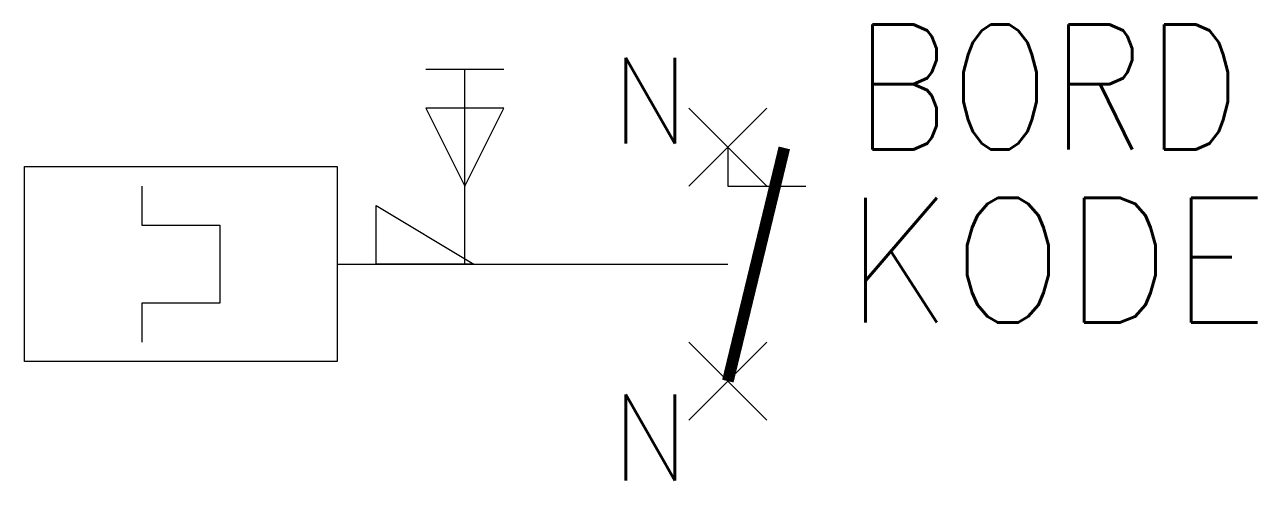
# Model space of a CAD drawing. Extents: x 17 to 48.6, y 204.5 to 216.1.
import ezdxf
from ezdxf.enums import TextEntityAlignment as Align

# ---------------------------------------------------------------- set-up
doc = ezdxf.new("R2010")
doc.units = 0
doc.header["$LTSCALE"] = 6
doc.header["$PDMODE"] = 3
for name, color, linetype in [('1', 7, 'CONTINUOUS'), ('10', 1, 'CONTINUOUS'), ('11', 3, 'CONTINUOUS'), ('12', 2, 'CONTINUOUS'), ('C', 7, 'CONTINUOUS')]:
    doc.layers.add(name, color=color, linetype=linetype)
doc.styles.get("Standard").update_dxf_attribs({"font": 'simplex', "width": 0.85})

msp = doc.modelspace()

# ---------------------------------------------------------------- linework, layer by layer
at = {"layer": '1', "color": 0}
for p, q in [((27.265, 215), (29.265, 215)), ((28.265, 210), (28.265, 215)), ((29.265, 214), (27.265, 214)), ((27.265, 214), (28.265, 212)), ((28.265, 212), (29.265, 214)), ((35, 213), (35, 212)), ((17, 207.5), (17, 212.5)), ((17, 212.5), (25, 212.5)), ((25, 212.5), (25, 207.5)), ((20, 212), (20, 211)), ((35, 212), (37, 212)), ((26, 210), (26, 211.5)), ((26, 211.5), (28.5, 210)), ((20, 211), (22, 211)), ((22, 211), (22, 209)), ((25, 210), (35, 210)), ((28.5, 210), (26, 210)), ((22, 209), (20, 209)), ((20, 209), (20, 208)), ((25, 207.5), (17, 207.5))]:
    msp.add_line(p, q, dxfattribs=at)
at = {"layer": '1', "color": 0, "const_width": 0.3}
msp.add_lwpolyline([(35, 207), (36.445, 212.978)], dxfattribs=at)
at = {"layer": 'C', "color": 0}
for p in [(35, 213), (35, 207)]:
    msp.add_point(p, dxfattribs=at)

# ---------------------------------------------------------------- texts
at = {"layer": '10', "color": 0, "width": 0.95}
for p in [(34, 213.088), (34, 204.456)]:
    msp.add_attdef('N', text='', height=2.2, dxfattribs=at).set_placement(p, align=Align.RIGHT)
at = {"layer": '11', "color": 0, "width": 0.85}
msp.add_attdef('BORD', (38.238, 212.938), '', height=3.2, dxfattribs=at)
at = {"layer": '12', "color": 0, "width": 0.95}
msp.add_attdef('KODE', (38, 208.5), '-F', height=3.2, dxfattribs=at)

doc.saveas('drawing.dxf')
